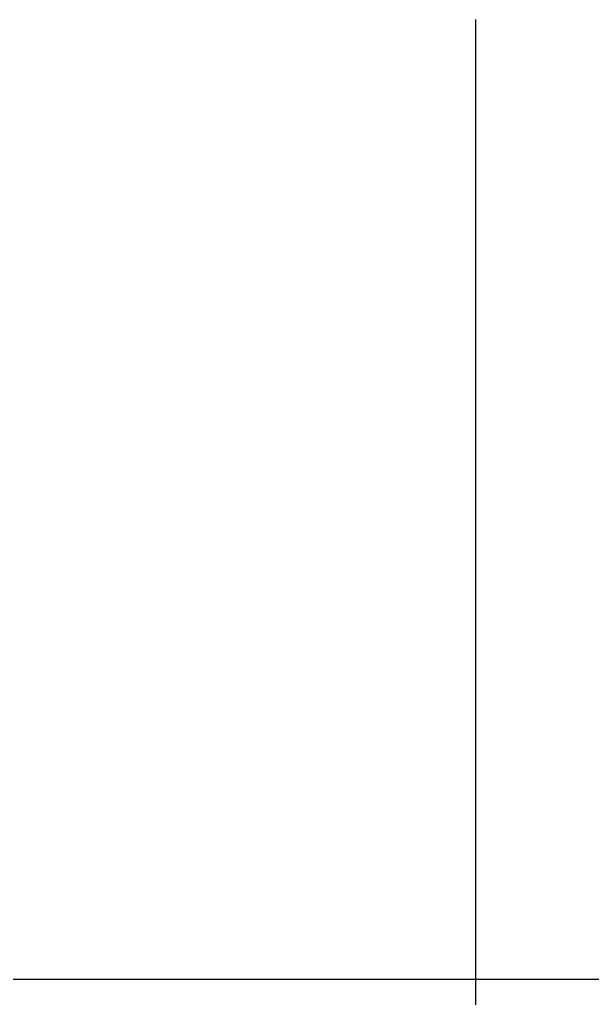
# Model space of a CAD drawing. Header units: inches. Extents: x -333 to 1223, y -450 to 45.
# Drawn here: x -142.21 to -137.43, y -319.33 to -311.16 of the extents above; entities that cross this region are included whole.
import ezdxf
from ezdxf.enums import TextEntityAlignment as Align

# ---------------------------------------------------------------- set-up
doc = ezdxf.new("R2010")
doc.units = ezdxf.units.IN
doc.header["$MEASUREMENT"] = 0
doc.layers.add('NOTES', color=7, linetype='Continuous')
doc.layers.add('PL', color=252, linetype='Continuous')
doc.styles.add('Schedule', font='GOTHIC.TTF', dxfattribs={"width": 0.9})

# ---------------------------------------------------------------- blocks, each defined once
blk = doc.blocks.new('16-18-BLOCK-1')
blk.add_line((19.9931, 0), (19.9931, -8.0145))
blk.add_lwpolyline([(0, 0), (0, -8.0145), (72.2699, -8.0145), (72.2699, 0)])
at = {"layer": 'NOTES', "style": 'Schedule', "width": 0.8}
blk.add_attdef('X', text='', height=2, dxfattribs=at).set_placement((63.2699, -4.0073), align=Align.MIDDLE_CENTER)
at = {"layer": 'NOTES', "style": 'Schedule', "width": 0.9}
blk.add_attdef('DESC.', text='', height=2, dxfattribs=at).set_placement((25.7621, -5.7486), align=Align.MIDDLE_LEFT)
blk = doc.blocks.new('16-47-BLOCK-1')
blk.add_line((19.9931, 0), (19.9931, -8.0145))
blk.add_lwpolyline([(0, -8.0145), (0, 0), (72.2699, 0), (72.2699, -8.0145)])
at = {"layer": 'NOTES', "style": 'Schedule', "width": 0.8}
blk.add_attdef('QTY', text='', height=2, dxfattribs=at).set_placement((63.2699, -4.0073), align=Align.MIDDLE_CENTER)
at = {"layer": 'NOTES', "style": 'Schedule', "width": 0.9}
blk.add_attdef('DESC.', text='', height=2, dxfattribs=at).set_placement((21.1195, -5.4714), align=Align.MIDDLE_LEFT)

msp = doc.modelspace()

# ---------------------------------------------------------------- block references
at = {"layer": 'PL'}
for name, p in [('16-18-BLOCK-1', (-158.39494, -311.15737)), ('16-47-BLOCK-1', (-158.39494, -319.17191))]:
    msp.add_blockref(name, p, dxfattribs=at)

doc.saveas('drawing.dxf')
